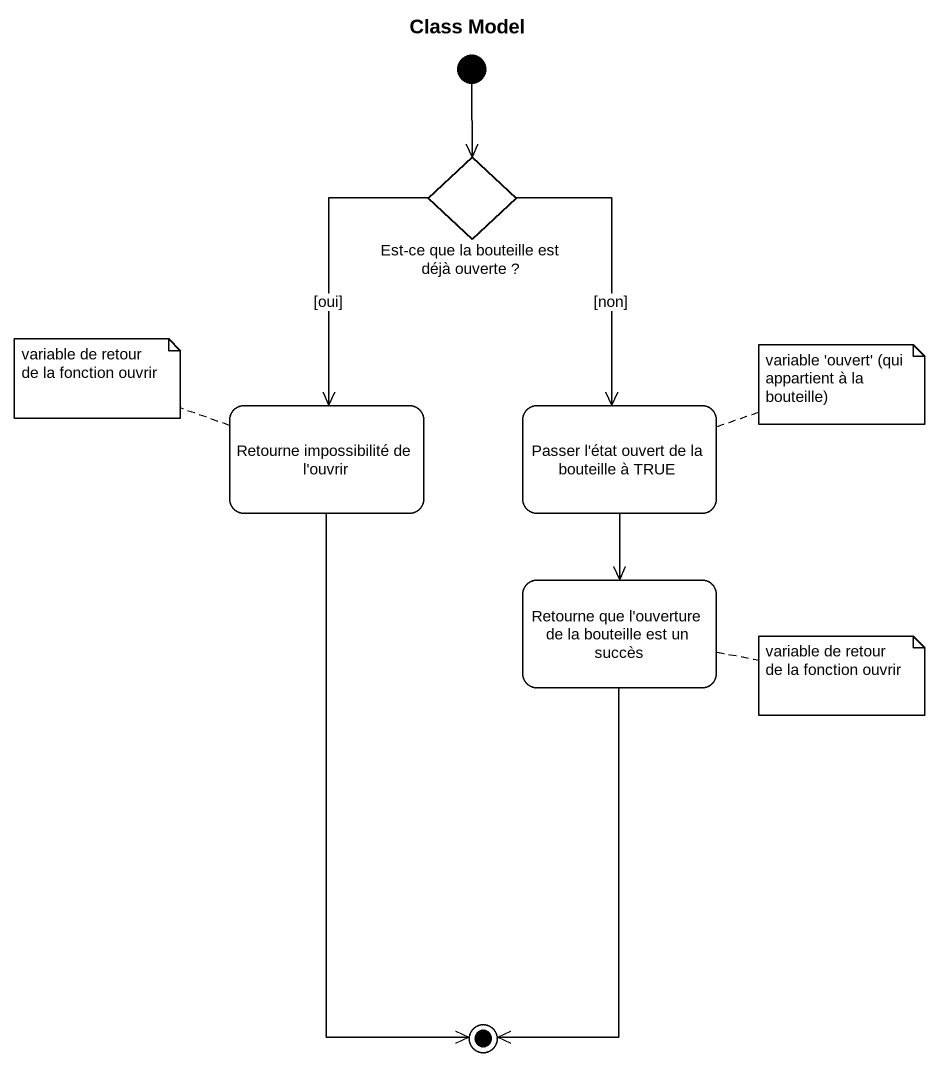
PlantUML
@startuml
title Class Model
hide empty description
state "Est-ce que la bouteille est déjà ouverte ?" as Est_ce_que_la_bouteille_est <<choice>>
state "Retourne impossibilité de l'ouvrir" as Retourne_impossibilité_de_l
state "Passer l'état ouvert de la bouteille à TRUE" as Passer_l_état_ouvert_de_la
state "Retourne que l'ouverture de la bouteille est un succès" as Retourne_que_l_ouverture_de
[*] --> Est_ce_que_la_bouteille_est
Est_ce_que_la_bouteille_est --> Retourne_impossibilité_de_l : [oui]
Est_ce_que_la_bouteille_est --> Passer_l_état_ouvert_de_la : [non]
Passer_l_état_ouvert_de_la --> Retourne_que_l_ouverture_de
Retourne_impossibilité_de_l --> [*]
Retourne_que_l_ouverture_de --> [*]
note left of Retourne_impossibilité_de_l : variable de retour de la fonction ouvrir
note right of Passer_l_état_ouvert_de_la : variable 'ouvert' (qui appartient à la bouteille)
note right of Retourne_que_l_ouverture_de : variable de retour de la fonction ouvrir
@enduml
